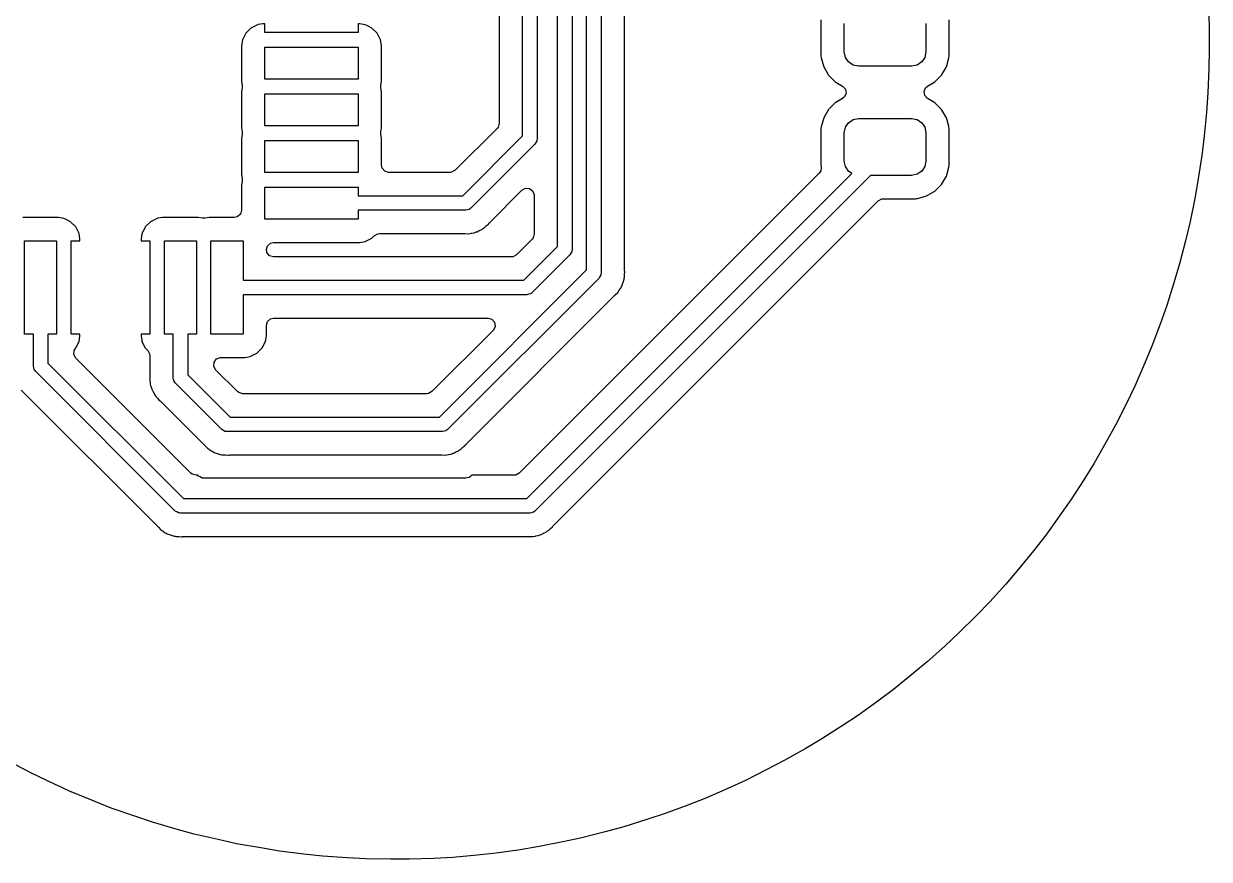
# Model space of a CAD drawing. Extents: x 87.2 to 118.3, y -109.7 to -81.7.
# Drawn here: x 97.91 to 118.27, y -109.67 to -95.32 of the extents above; entities that cross this region are included whole.
import ezdxf

# ---------------------------------------------------------------- set-up
doc = ezdxf.new("R2010")
doc.units = 0
doc.layers.add('BLACK', color=7, linetype='CONTINUOUS')

msp = doc.modelspace()

# ---------------------------------------------------------------- linework, layer by layer
at = {"layer": 'BLACK', "linetype": 'CONTINUOUS'}
for p, q in [((106.475, -97.248224), (106.475, -91.76)), ((106.725, -91.811776), (106.725, -97.3)), ((106.0745, -91.81558), (106.0745, -97.030968)), ((107.075, -99.148224), (107.075, -92.43)), ((107.325, -92.481776), (107.325, -99.2)), ((107.575, -99.548223), (107.575, -93.2)), ((107.825, -93.251776), (107.825, -99.6)), ((108.2255, -99.544419), (108.2255, -93.46903)), ((118.250391, -95.011326), (118.263092, -95.352115)), ((111.5995, -95.253694), (111.5995, -95.871306)), ((113.8005, -95.871304), (113.8005, -95.253696)), ((101.811652, -95.396954), (101.721954, -95.486652)), ((101.811657, -95.396951), (101.811652, -95.396954)), ((101.811658, -95.39695), (101.811657, -95.396951)), ((101.924696, -95.339354), (101.811658, -95.39695)), ((101.937519, -95.337323), (101.924696, -95.339354)), ((102.015325, -95.325), (101.937519, -95.337323)), ((102.05, -95.325), (102.015325, -95.325)), ((102.05, -95.475), (102.05, -95.325)), ((103.65, -95.475), (102.05, -95.475)), ((103.681524, -95.3245), (103.65, -95.3245)), ((103.65, -95.3245), (103.65, -95.475)), ((103.775301, -95.339352), (103.681524, -95.3245)), ((103.800349, -95.352115), (103.775301, -95.339352)), ((103.888342, -95.39695), (103.800349, -95.352115)), ((103.888344, -95.396952), (103.888342, -95.39695)), ((103.888347, -95.396954), (103.888344, -95.396952)), ((103.978045, -95.486652), (103.888347, -95.396954)), ((112, -95.80625), (112, -95.31875)), ((113.4, -95.31875), (113.4, -95.80625)), ((118.263092, -95.352115), (118.267306, -95.757456)), ((101.664352, -95.599698), (101.6495, -95.693475)), ((101.711828, -95.506524), (101.664352, -95.599698)), ((101.72195, -95.486658), (101.711828, -95.506524)), ((101.721951, -95.486657), (101.72195, -95.486658)), ((101.721954, -95.486652), (101.721951, -95.486657)), ((103.978046, -95.486654), (103.978045, -95.486652)), ((103.97805, -95.486658), (103.978046, -95.486654)), ((104.035646, -95.599696), (103.97805, -95.486658)), ((104.050499, -95.693482), (104.035646, -95.599696)), ((101.6495, -95.693475), (101.6495, -96.306518)), ((102.05, -96.275), (102.05, -95.725)), ((102.05, -95.725), (103.65, -95.725)), ((103.65, -95.725), (103.65, -96.275)), ((104.0505, -96.306519), (104.050499, -95.693482)), ((111.5995, -95.871306), (111.602374, -95.907832)), ((112.018554, -95.899529), (112, -95.80625)), ((113.4, -95.80625), (113.381446, -95.899529)), ((113.797625, -95.907834), (113.8005, -95.871304)), ((118.267306, -95.757456), (118.261696, -96.09841)), ((111.602374, -95.907832), (111.602375, -95.907838)), ((111.602375, -95.907838), (111.647786, -96.064141)), ((111.647786, -96.064141), (111.647787, -96.064144)), ((111.647787, -96.064144), (111.647788, -96.064146)), ((111.647788, -96.064146), (111.730647, -96.204253)), ((112.071393, -95.978607), (112.018554, -95.899529)), ((112.150471, -96.031446), (112.071393, -95.978607)), ((112.24375, -96.05), (112.150471, -96.031446)), ((113.15625, -96.05), (112.24375, -96.05)), ((113.249529, -96.031446), (113.15625, -96.05)), ((113.328607, -95.978607), (113.249529, -96.031446)), ((113.381446, -95.899529), (113.328607, -95.978607)), ((113.669353, -96.204253), (113.752212, -96.064146)), ((113.752212, -96.064146), (113.797625, -95.907834)), ((103.65, -96.275), (102.05, -96.275)), ((111.730647, -96.204253), (111.730649, -96.204255)), ((111.730649, -96.204255), (111.730651, -96.204258)), ((111.730651, -96.204258), (111.845741, -96.319348)), ((113.554253, -96.319353), (113.669353, -96.204253)), ((118.261696, -96.09841), (118.244345, -96.503435)), ((101.6495, -96.306518), (101.661233, -96.380602)), ((101.661233, -96.419393), (101.6495, -96.49348)), ((101.6495, -96.49348), (101.6495, -97.106518)), ((101.661233, -96.380602), (101.661233, -96.419393)), ((104.038766, -96.380602), (104.0505, -96.306519)), ((104.038766, -96.419397), (104.038766, -96.380602)), ((104.050499, -96.493477), (104.038766, -96.419397)), ((104.050499, -96.49348), (104.050499, -96.493477)), ((104.050499, -96.493482), (104.050499, -96.49348)), ((104.0505, -97.106519), (104.050499, -96.493482)), ((111.845741, -96.319348), (111.84575, -96.319355)), ((111.84575, -96.319355), (111.97073, -96.393268)), ((111.97073, -96.393268), (112.018414, -96.444337)), ((112.018414, -96.444337), (112.030917, -96.513079)), ((113.369082, -96.486921), (113.395727, -96.422332)), ((113.381586, -96.555663), (113.369082, -96.486921)), ((113.395727, -96.422332), (113.429269, -96.393268)), ((113.429269, -96.393268), (113.554253, -96.319353)), ((102.05, -97.075), (102.05, -96.525)), ((102.05, -96.525), (103.65, -96.525)), ((103.65, -96.525), (103.65, -97.075)), ((111.845741, -96.680651), (111.730651, -96.795741)), ((111.84575, -96.680644), (111.845741, -96.680651)), ((111.97073, -96.606732), (111.84575, -96.680644)), ((112.004272, -96.577668), (111.97073, -96.606732)), ((112.030917, -96.513079), (112.004272, -96.577668)), ((113.429268, -96.606731), (113.381586, -96.555663)), ((113.499323, -96.648162), (113.429268, -96.606731)), ((113.55425, -96.680645), (113.499323, -96.648162)), ((113.554258, -96.680651), (113.55425, -96.680645)), ((113.669348, -96.795741), (113.554258, -96.680651)), ((118.244345, -96.503435), (118.22044, -96.843584)), ((111.730645, -96.79575), (111.647787, -96.935855)), ((111.730651, -96.795741), (111.730645, -96.79575)), ((113.66935, -96.795744), (113.669348, -96.795741)), ((113.669353, -96.795747), (113.66935, -96.795744)), ((113.752212, -96.935854), (113.669353, -96.795747)), ((118.22044, -96.843584), (118.18157, -97.247125)), ((101.6495, -97.106518), (101.661233, -97.180602)), ((103.65, -97.075), (102.05, -97.075)), ((104.038766, -97.180602), (104.0505, -97.106519)), ((106.054815, -97.098007), (106.038181, -97.118649)), ((106.0745, -97.030968), (106.054815, -97.098007)), ((111.602374, -97.092167), (111.5995, -97.128694)), ((111.602375, -97.092161), (111.602374, -97.092167)), ((111.647786, -96.935858), (111.602375, -97.092161)), ((111.647787, -96.935855), (111.647786, -96.935858)), ((112, -97.19375), (112.018554, -97.100471)), ((112.018554, -97.100471), (112.071393, -97.021393)), ((112.071393, -97.021393), (112.150471, -96.968554)), ((112.150471, -96.968554), (112.24375, -96.95)), ((112.24375, -96.95), (113.15625, -96.95)), ((113.15625, -96.95), (113.249529, -96.968554)), ((113.249529, -96.968554), (113.328607, -97.021393)), ((113.328607, -97.021393), (113.381446, -97.100471)), ((113.381446, -97.100471), (113.4, -97.19375)), ((113.752212, -96.935855), (113.752212, -96.935854)), ((113.752213, -96.935858), (113.752212, -96.935855)), ((113.794767, -97.08233), (113.752213, -96.935858)), ((113.797625, -97.092166), (113.794767, -97.08233)), ((113.8005, -97.128696), (113.797625, -97.092166)), ((101.661233, -97.219393), (101.6495, -97.29348)), ((101.6495, -97.29348), (101.6495, -97.906518)), ((101.661233, -97.180602), (101.661233, -97.219393)), ((104.038766, -97.219397), (104.038766, -97.180602)), ((104.050499, -97.293477), (104.038766, -97.219397)), ((104.0505, -97.7505), (104.050499, -97.293477)), ((106.038181, -97.118649), (105.31865, -97.838181)), ((105.448224, -98.275), (106.475, -97.248224)), ((106.725, -97.3), (106.721823, -97.322093)), ((111.5995, -97.128694), (111.5995, -97.746306)), ((112, -97.68125), (112, -97.19375)), ((113.4, -97.19375), (113.4, -97.68125)), ((113.8005, -97.746304), (113.8005, -97.128696)), ((118.18157, -97.247125), (118.139447, -97.585452)), ((102.05, -97.875), (102.05, -97.325)), ((102.05, -97.325), (103.65, -97.325)), ((103.65, -97.325), (103.65, -97.875)), ((106.688388, -97.388388), (105.588388, -98.488388)), ((106.703209, -97.361244), (106.688388, -97.388388)), ((106.719937, -97.335217), (106.703209, -97.361244)), ((106.720835, -97.328967), (106.719937, -97.335217)), ((106.722144, -97.326571), (106.720835, -97.328967)), ((106.721823, -97.322093), (106.722144, -97.326571)), ((112.018554, -97.774529), (112, -97.68125)), ((113.4, -97.68125), (113.381446, -97.774529)), ((118.139447, -97.585452), (118.079157, -97.986427)), ((101.6495, -97.906518), (101.661233, -97.980602)), ((103.65, -97.875), (102.05, -97.875)), ((104.061706, -97.802011), (104.0505, -97.7505)), ((104.107461, -97.854815), (104.061706, -97.802011)), ((104.1745, -97.8745), (104.107461, -97.854815)), ((105.230969, -97.8745), (104.1745, -97.8745)), ((105.257327, -97.871666), (105.230969, -97.8745)), ((105.31865, -97.838181), (105.257327, -97.871666)), ((111.567449, -97.889379), (106.41865, -103.038181)), ((106.548224, -103.475), (112.130273, -97.892949)), ((111.594417, -97.848938), (111.567449, -97.889379)), ((111.600714, -97.789319), (111.594417, -97.848938)), ((111.5995, -97.746306), (111.602872, -97.78915)), ((111.602872, -97.78915), (111.600714, -97.789319)), ((112.071393, -97.853607), (112.018554, -97.774529)), ((112.130273, -97.892949), (112.071393, -97.853607)), ((113.249529, -97.906446), (113.15625, -97.925)), ((113.328607, -97.853607), (113.249529, -97.906446)), ((113.381446, -97.774529), (113.328607, -97.853607)), ((113.752212, -97.939146), (113.797625, -97.782834)), ((113.797625, -97.782834), (113.8005, -97.746304)), ((101.661233, -98.019393), (101.6495, -98.09348)), ((101.6495, -98.09348), (101.6495, -98.5255)), ((101.661233, -97.980602), (101.661233, -98.019393)), ((102.05, -98.675), (102.05, -98.125)), ((102.05, -98.125), (103.65, -98.125)), ((103.65, -98.125), (103.65, -98.275)), ((112.451777, -97.925), (106.688388, -103.688388)), ((113.15625, -97.925), (112.451777, -97.925)), ((113.554253, -98.194353), (113.669353, -98.079253)), ((113.669353, -98.079253), (113.752212, -97.939146)), ((118.079157, -97.986427), (118.018945, -98.321938)), ((103.65, -98.275), (105.448224, -98.275)), ((105.910881, -98.732287), (106.462819, -98.18035)), ((106.462819, -98.18035), (106.524142, -98.146865)), ((106.524142, -98.146865), (106.593834, -98.151849)), ((106.593834, -98.151849), (106.649767, -98.193721)), ((106.649767, -98.193721), (106.674184, -98.259185)), ((106.674184, -98.259185), (106.6745, -98.268031)), ((106.6745, -98.268031), (106.6745, -98.930968)), ((112.581351, -98.361819), (112.642674, -98.328334)), ((112.642674, -98.328334), (112.669032, -98.3255)), ((112.669032, -98.3255), (113.221306, -98.3255)), ((113.221306, -98.3255), (113.239569, -98.324062)), ((113.239569, -98.324062), (113.257834, -98.322625)), ((113.257834, -98.322625), (113.257836, -98.322624)), ((113.257836, -98.322624), (113.257838, -98.322624)), ((113.257838, -98.322624), (113.299055, -98.310648)), ((113.299055, -98.310648), (113.414146, -98.277212)), ((113.414146, -98.277212), (113.554253, -98.194353)), ((118.018945, -98.321938), (117.937401, -98.719201)), ((101.6495, -98.5255), (101.629815, -98.592539)), ((105.5, -98.525), (103.65, -98.525)), ((103.65, -98.525), (103.65, -98.675)), ((105.529677, -98.516285), (105.5, -98.525)), ((105.559906, -98.50971), (105.529677, -98.516285)), ((105.56496, -98.505926), (105.559906, -98.50971)), ((105.56758, -98.505157), (105.56496, -98.505926)), ((105.570519, -98.501764), (105.56758, -98.505157)), ((105.588388, -98.488388), (105.570519, -98.501764)), ((107.010881, -103.932287), (112.581351, -98.361819)), ((98.506524, -98.6495), (97.893481, -98.6495)), ((98.600301, -98.664352), (98.506524, -98.6495)), ((98.636517, -98.682805), (98.600301, -98.664352)), ((98.713342, -98.72195), (98.636517, -98.682805)), ((98.713344, -98.721952), (98.713342, -98.72195)), ((98.713347, -98.721954), (98.713344, -98.721952)), ((98.803045, -98.811652), (98.713347, -98.721954)), ((100.086652, -98.721954), (99.996954, -98.811652)), ((100.086657, -98.721951), (100.086652, -98.721954)), ((100.086658, -98.72195), (100.086657, -98.721951)), ((100.199696, -98.664354), (100.086658, -98.72195)), ((100.212519, -98.662323), (100.199696, -98.664354)), ((100.293482, -98.6495), (100.212519, -98.662323)), ((100.906519, -98.6495), (100.293482, -98.6495)), ((100.980605, -98.661233), (100.906519, -98.6495)), ((101.019396, -98.661233), (100.980605, -98.661233)), ((101.093481, -98.6495), (101.019396, -98.661233)), ((101.5255, -98.6495), (101.093481, -98.6495)), ((101.577011, -98.638294), (101.5255, -98.6495)), ((101.629815, -98.592539), (101.577011, -98.638294)), ((103.65, -98.675), (102.05, -98.675)), ((105.897264, -98.748453), (105.910881, -98.732287)), ((117.937401, -98.719201), (117.859289, -99.050897)), ((98.803046, -98.811654), (98.803045, -98.811652)), ((98.80305, -98.811658), (98.803046, -98.811654)), ((98.860646, -98.924696), (98.80305, -98.811658)), ((98.875, -99.015331), (98.860646, -98.924696)), ((99.939352, -98.924698), (99.9245, -99.018475)), ((99.987192, -98.83081), (99.939352, -98.924698)), ((99.99695, -98.811658), (99.987192, -98.83081)), ((99.996951, -98.811657), (99.99695, -98.811658)), ((99.996954, -98.811652), (99.996951, -98.811657)), ((103.929572, -98.96182), (103.990895, -98.928334)), ((103.990895, -98.928334), (104.017254, -98.9255)), ((104.017254, -98.9255), (105.491016, -98.9255)), ((105.491016, -98.9255), (105.554245, -98.92766)), ((105.554245, -98.92766), (105.595169, -98.917686)), ((105.595169, -98.917686), (105.601368, -98.916507)), ((105.601368, -98.916507), (105.643111, -98.910771)), ((105.643111, -98.910771), (105.658386, -98.904135)), ((105.658386, -98.904135), (105.678421, -98.897397)), ((105.678421, -98.897397), (105.694594, -98.893457)), ((105.694594, -98.893457), (105.731316, -98.872808)), ((105.731316, -98.872808), (105.736955, -98.870007)), ((105.736955, -98.870007), (105.775609, -98.853219)), ((105.775609, -98.853219), (105.788528, -98.842707)), ((105.788528, -98.842707), (105.805997, -98.830818)), ((105.805997, -98.830818), (105.820512, -98.822658)), ((105.820512, -98.822658), (105.850298, -98.79287)), ((105.850298, -98.79287), (105.854999, -98.788628)), ((105.854999, -98.788628), (105.887665, -98.762054)), ((105.887665, -98.762054), (105.897264, -98.748453)), ((106.6745, -98.930968), (106.654815, -98.998007)), ((97.925, -100.65), (97.925, -99.05)), ((97.925, -99.05), (98.475, -99.05)), ((98.475, -99.05), (98.475, -100.65)), ((98.725, -100.65), (98.725, -99.05)), ((98.725, -99.05), (98.875, -99.05)), ((98.875, -99.05), (98.875, -99.015331)), ((99.9245, -99.018475), (99.9245, -99.05)), ((99.9245, -99.05), (100.075, -99.05)), ((100.075, -99.05), (100.075, -100.65)), ((100.325, -100.65), (100.325, -99.05)), ((100.325, -99.05), (100.875, -99.05)), ((100.875, -99.05), (100.875, -100.65)), ((101.125, -100.65), (101.125, -99.05)), ((101.125, -99.05), (101.675, -99.05)), ((101.675, -99.05), (101.675, -99.725)), ((102.075499, -99.199499), (102.095184, -99.13246)), ((102.095184, -99.13246), (102.147988, -99.086705)), ((102.147988, -99.086705), (102.199499, -99.075499)), ((102.199499, -99.075499), (103.681517, -99.075499)), ((103.681517, -99.075499), (103.681518, -99.075499)), ((103.681518, -99.075499), (103.775304, -99.060646)), ((103.775304, -99.060646), (103.888342, -99.00305)), ((103.888342, -99.00305), (103.929572, -98.96182)), ((106.638181, -99.018649), (106.36865, -99.288181)), ((106.654815, -98.998007), (106.638181, -99.018649)), ((117.859289, -99.050897), (117.756695, -99.443396)), ((102.075499, -99.2005), (102.075499, -99.199499)), ((102.086705, -99.252011), (102.075499, -99.2005)), ((102.13246, -99.304815), (102.086705, -99.252011)), ((102.199499, -99.3245), (102.13246, -99.304815)), ((106.280969, -99.3245), (102.199499, -99.3245)), ((106.307327, -99.321666), (106.280969, -99.3245)), ((106.36865, -99.288181), (106.307327, -99.321666)), ((106.498224, -99.725), (107.075, -99.148224)), ((107.288388, -99.288388), (106.638388, -99.938388)), ((107.303209, -99.261244), (107.288388, -99.288388)), ((107.319937, -99.235217), (107.303209, -99.261244)), ((107.320835, -99.228967), (107.319937, -99.235217)), ((107.322144, -99.226571), (107.320835, -99.228967)), ((107.325, -99.2), (107.321823, -99.222093)), ((107.321823, -99.222093), (107.322144, -99.226571)), ((105.048224, -102.075), (107.575, -99.548223)), ((108.227303, -99.565487), (108.2255, -99.544419)), ((117.756695, -99.443396), (117.660931, -99.770284)), ((101.675, -99.725), (106.498224, -99.725)), ((107.788388, -99.688389), (105.188388, -102.288388)), ((107.803208, -99.661246), (107.788388, -99.688389)), ((107.819937, -99.635217), (107.803208, -99.661246)), ((107.820835, -99.628964), (107.819937, -99.635217)), ((107.822143, -99.626571), (107.820835, -99.628964)), ((107.825, -99.6), (107.821823, -99.622097)), ((107.821823, -99.622097), (107.822143, -99.626571)), ((108.199903, -99.764779), (108.215359, -99.725589)), ((108.215359, -99.725589), (108.217061, -99.709022)), ((108.217061, -99.709022), (108.221006, -99.688264)), ((108.221006, -99.688264), (108.2255, -99.672228)), ((108.2255, -99.630119), (108.225825, -99.623775)), ((108.2255, -99.672228), (108.2255, -99.630119)), ((108.225825, -99.623775), (108.230131, -99.58189)), ((108.230131, -99.58189), (108.227303, -99.565487)), ((106.61496, -99.955926), (106.609906, -99.95971)), ((106.61758, -99.955157), (106.61496, -99.955926)), ((106.620519, -99.951764), (106.61758, -99.955157)), ((106.638388, -99.938388), (106.620519, -99.951764)), ((108.065228, -99.97794), (108.111469, -99.934755)), ((108.111469, -99.934755), (108.133353, -99.898766)), ((108.133353, -99.898766), (108.136914, -99.893534)), ((108.136914, -99.893534), (108.162364, -99.859975)), ((108.162364, -99.859975), (108.168473, -99.844482)), ((108.168473, -99.844482), (108.177876, -99.825551)), ((108.177876, -99.825551), (108.186526, -99.811328)), ((108.186526, -99.811328), (108.197888, -99.77077)), ((108.197888, -99.77077), (108.199903, -99.764779)), ((117.660931, -99.770284), (117.537572, -100.156879)), ((106.55, -99.975), (101.675, -99.975)), ((101.675, -99.975), (101.675, -100.65)), ((105.510881, -102.532287), (108.065228, -99.97794)), ((106.579677, -99.966285), (106.55, -99.975)), ((106.609906, -99.95971), (106.579677, -99.966285)), ((117.537572, -100.156879), (117.424437, -100.478046)), ((102.0755, -100.4995), (102.095185, -100.432461)), ((102.0755, -100.681524), (102.0755, -100.4995)), ((102.095185, -100.432461), (102.147989, -100.386706)), ((102.147989, -100.386706), (102.1995, -100.3755)), ((102.1995, -100.3755), (105.881969, -100.3755)), ((105.881969, -100.3755), (105.949008, -100.395185)), ((105.949008, -100.395185), (105.994763, -100.447989)), ((106.004707, -100.517147), (105.975682, -100.580703)), ((105.994763, -100.447989), (106.004707, -100.517147)), ((117.424437, -100.478046), (117.28064, -100.857664)), ((98.075, -100.65), (97.925, -100.65)), ((98.075, -101.2), (98.075, -100.65)), ((98.475, -100.65), (98.325, -100.65)), ((98.325, -100.65), (98.325, -101.148223)), ((98.875, -100.65), (98.725, -100.65)), ((98.860647, -100.775301), (98.875, -100.684674)), ((98.875, -100.684674), (98.875, -100.65)), ((100.075, -100.65), (99.9245, -100.65)), ((99.9245, -100.65), (99.9245, -100.681517)), ((99.9245, -100.681517), (99.935292, -100.749657)), ((99.935292, -100.749657), (99.939354, -100.775304)), ((100.475, -100.65), (100.325, -100.65)), ((100.475, -101.4), (100.475, -100.65)), ((100.875, -100.65), (100.725, -100.65)), ((100.725, -100.65), (100.725, -101.348224)), ((101.675, -100.65), (101.125, -100.65)), ((102.060647, -100.775301), (102.0755, -100.681524)), ((105.96965, -100.587181), (104.91865, -101.638181)), ((105.975682, -100.580703), (105.96965, -100.587181)), ((98.771476, -101.000469), (98.77646, -100.930777)), ((98.77646, -100.930777), (98.79823, -100.896908)), ((98.797311, -100.896241), (98.803042, -100.888349)), ((98.79823, -100.896908), (98.797311, -100.896241)), ((98.803042, -100.888349), (98.80305, -100.888342)), ((98.80305, -100.888342), (98.860646, -100.775304)), ((98.860646, -100.775302), (98.860647, -100.775301)), ((98.860646, -100.775304), (98.860646, -100.775302)), ((99.939354, -100.775304), (99.99695, -100.888342)), ((99.99695, -100.888342), (99.996952, -100.888344)), ((99.996952, -100.888344), (99.996953, -100.888346)), ((99.996953, -100.888346), (100.03818, -100.929572)), ((100.03818, -100.929572), (100.071666, -100.990895)), ((101.913342, -100.97805), (102.00305, -100.888342)), ((102.00305, -100.888342), (102.060646, -100.775304)), ((102.060646, -100.775302), (102.060647, -100.775301)), ((102.060646, -100.775304), (102.060646, -100.775302)), ((117.28064, -100.857664), (117.150488, -101.172149)), ((98.325, -101.148223), (100.651777, -103.475)), ((98.804961, -101.061792), (98.771476, -101.000469)), ((100.78135, -103.038181), (98.804961, -101.061792)), ((100.071666, -100.990895), (100.0745, -101.017254)), ((100.0745, -101.017254), (100.0745, -101.391016)), ((101.171865, -101.200857), (101.176849, -101.131165)), ((101.176849, -101.131165), (101.218721, -101.075232)), ((101.218721, -101.075232), (101.284185, -101.050815)), ((101.284185, -101.050815), (101.293031, -101.050499)), ((101.293031, -101.050499), (101.706517, -101.050499)), ((101.706517, -101.050499), (101.706518, -101.050499)), ((101.706518, -101.050499), (101.800304, -101.035646)), ((101.800304, -101.035646), (101.913342, -100.97805)), ((117.150488, -101.172149), (116.986647, -101.543712)), ((98.083714, -101.229677), (98.075, -101.2)), ((98.09029, -101.259906), (98.083714, -101.229677)), ((98.094073, -101.26496), (98.09029, -101.259906)), ((98.094843, -101.26758), (98.094073, -101.26496)), ((98.098235, -101.270519), (98.094843, -101.26758)), ((98.111612, -101.288388), (98.098235, -101.270519)), ((100.511612, -103.688389), (98.111612, -101.288388)), ((100.725, -101.348224), (101.451776, -102.075)), ((101.20535, -101.26218), (101.171865, -101.200857)), ((101.581351, -101.638181), (101.20535, -101.26218)), ((100.07303, -101.434063), (100.07234, -101.45425)), ((100.07234, -101.45425), (100.082308, -101.495153)), ((100.0745, -101.391016), (100.07303, -101.434063)), ((100.082308, -101.495153), (100.083494, -101.501394)), ((100.083494, -101.501394), (100.089228, -101.543109)), ((100.089228, -101.543109), (100.095864, -101.558387)), ((100.095864, -101.558387), (100.102602, -101.578424)), ((100.102602, -101.578424), (100.106542, -101.594593)), ((100.483714, -101.429677), (100.475, -101.4)), ((100.49029, -101.459906), (100.483714, -101.429677)), ((100.494073, -101.46496), (100.49029, -101.459906)), ((100.494843, -101.46758), (100.494073, -101.46496)), ((100.498235, -101.470519), (100.494843, -101.46758)), ((100.511612, -101.488388), (100.498235, -101.470519)), ((101.311612, -102.288388), (100.511612, -101.488388)), ((116.986647, -101.543712), (116.839855, -101.850644)), ((97.867715, -101.610885), (100.222073, -103.965243)), ((100.106542, -101.594593), (100.106543, -101.594594)), ((100.106543, -101.594594), (100.127175, -101.631289)), ((100.127175, -101.631289), (100.13, -101.636977)), ((100.13, -101.636977), (100.146782, -101.675611)), ((100.146782, -101.675611), (100.157283, -101.688518)), ((100.157283, -101.688518), (100.169183, -101.706001)), ((100.169183, -101.706001), (100.177342, -101.720512)), ((100.177342, -101.720512), (100.207115, -101.750285)), ((100.207115, -101.750285), (100.211372, -101.755002)), ((100.211372, -101.755002), (100.237946, -101.787665)), ((100.237946, -101.787665), (100.251544, -101.797264)), ((101.601993, -101.654815), (101.581351, -101.638181)), ((101.669032, -101.6745), (101.601993, -101.654815)), ((104.830969, -101.6745), (101.669032, -101.6745)), ((104.857327, -101.671666), (104.830969, -101.6745)), ((104.91865, -101.638181), (104.857327, -101.671666)), ((100.251544, -101.797264), (100.267715, -101.810885)), ((100.267715, -101.810885), (101.022073, -102.565243)), ((116.839855, -101.850644), (116.656424, -102.213082)), ((101.451776, -102.075), (105.048224, -102.075)), ((101.338755, -102.303209), (101.311612, -102.288388)), ((101.364783, -102.319937), (101.338755, -102.303209)), ((101.371032, -102.320835), (101.364783, -102.319937)), ((101.373429, -102.322144), (101.371032, -102.320835)), ((101.377906, -102.321823), (101.373429, -102.322144)), ((101.4, -102.325), (101.377906, -102.321823)), ((105.1, -102.325), (101.4, -102.325)), ((105.129677, -102.316285), (105.1, -102.325)), ((105.159906, -102.30971), (105.129677, -102.316285)), ((105.16496, -102.305926), (105.159906, -102.30971)), ((105.16758, -102.305157), (105.16496, -102.305926)), ((105.170519, -102.301764), (105.16758, -102.305157)), ((105.188388, -102.288388), (105.170519, -102.301764)), ((116.656424, -102.213082), (116.493455, -102.511534)), ((101.022073, -102.565243), (101.065245, -102.611469)), ((105.420512, -102.622658), (105.450298, -102.59287)), ((105.450298, -102.59287), (105.454999, -102.588628)), ((105.454999, -102.588628), (105.487665, -102.562054)), ((105.487665, -102.562054), (105.497264, -102.548453)), ((105.497264, -102.548453), (105.510881, -102.532287)), ((116.493455, -102.511534), (116.290887, -102.863909)), ((101.065245, -102.611469), (101.10122, -102.633346)), ((101.10122, -102.633346), (101.106454, -102.636907)), ((101.106454, -102.636907), (101.140025, -102.662365)), ((101.140025, -102.662365), (101.140028, -102.662366)), ((101.140028, -102.662366), (101.140028, -102.662367)), ((101.140028, -102.662367), (101.155509, -102.668471)), ((101.155509, -102.668471), (101.174451, -102.677878)), ((101.174451, -102.677878), (101.188672, -102.686526)), ((101.188672, -102.686526), (101.229208, -102.697883)), ((101.229208, -102.697883), (101.235223, -102.699905)), ((101.235223, -102.699905), (101.274411, -102.715359)), ((101.274411, -102.715359), (101.280067, -102.71594)), ((101.280067, -102.71594), (101.290968, -102.717061)), ((101.290968, -102.717061), (101.311746, -102.721009)), ((101.311746, -102.721009), (101.327772, -102.7255)), ((101.327772, -102.7255), (101.36988, -102.7255)), ((101.36988, -102.7255), (101.376221, -102.725824)), ((101.376221, -102.725824), (101.41811, -102.730131)), ((101.41811, -102.730131), (101.434514, -102.727302)), ((101.434514, -102.727302), (101.45558, -102.7255)), ((101.45558, -102.7255), (105.091016, -102.7255)), ((105.091016, -102.7255), (105.154245, -102.72766)), ((105.154245, -102.72766), (105.195169, -102.717686)), ((105.195169, -102.717686), (105.201368, -102.716507)), ((105.201368, -102.716507), (105.243111, -102.710771)), ((105.243111, -102.710771), (105.258386, -102.704135)), ((105.258386, -102.704135), (105.278421, -102.697397)), ((105.278421, -102.697397), (105.294594, -102.693457)), ((105.294594, -102.693457), (105.331316, -102.672808)), ((105.331316, -102.672808), (105.336955, -102.670007)), ((105.336955, -102.670007), (105.375609, -102.653219)), ((105.375609, -102.653219), (105.388528, -102.642707)), ((105.388528, -102.642707), (105.405997, -102.630818)), ((105.405997, -102.630818), (105.420512, -102.622658)), ((116.290887, -102.863909), (116.112288, -103.15293)), ((100.801992, -103.054815), (100.78135, -103.038181)), ((100.869031, -103.0745), (100.801992, -103.054815)), ((100.897724, -103.0745), (100.869031, -103.0745)), ((100.911612, -103.088388), (100.897724, -103.0745)), ((100.93875, -103.103206), (100.911612, -103.088388)), ((100.964783, -103.119937), (100.93875, -103.103206)), ((100.971035, -103.120835), (100.964783, -103.119937)), ((100.973429, -103.122143), (100.971035, -103.120835)), ((100.977902, -103.121823), (100.973429, -103.122143)), ((101, -103.125), (100.977902, -103.121823)), ((105.5, -103.125), (101, -103.125)), ((105.529677, -103.116285), (105.5, -103.125)), ((105.559906, -103.10971), (105.529677, -103.116285)), ((105.56496, -103.105926), (105.559906, -103.10971)), ((105.56758, -103.105157), (105.56496, -103.105926)), ((105.570519, -103.101764), (105.56758, -103.105157)), ((105.588388, -103.088388), (105.570519, -103.101764)), ((105.602276, -103.0745), (105.588388, -103.088388)), ((106.330969, -103.0745), (105.602276, -103.0745)), ((106.357327, -103.071666), (106.330969, -103.0745)), ((106.41865, -103.038181), (106.357327, -103.071666)), ((116.112288, -103.15293), (115.891116, -103.494262)), ((100.651777, -103.475), (106.548224, -103.475)), ((115.891116, -103.494262), (115.697397, -103.773083)), ((100.53876, -103.703213), (100.511612, -103.688389)), ((100.564783, -103.719937), (100.53876, -103.703213)), ((100.571032, -103.720835), (100.564783, -103.719937)), ((100.573429, -103.722144), (100.571032, -103.720835)), ((100.577906, -103.721823), (100.573429, -103.722144)), ((100.6, -103.725), (100.577906, -103.721823)), ((106.6, -103.725), (100.6, -103.725)), ((106.629677, -103.716285), (106.6, -103.725)), ((106.659906, -103.70971), (106.629677, -103.716285)), ((106.66496, -103.705926), (106.659906, -103.70971)), ((106.66758, -103.705157), (106.66496, -103.705926)), ((106.670519, -103.701764), (106.66758, -103.705157)), ((106.688388, -103.688388), (106.670519, -103.701764)), ((115.697397, -103.773083), (115.45824, -104.102366)), ((100.222073, -103.965243), (100.265245, -104.011469)), ((100.265245, -104.011469), (100.283645, -104.022658)), ((100.283645, -104.022658), (100.301213, -104.033342)), ((106.905997, -104.030818), (106.920512, -104.022658)), ((106.920512, -104.022658), (106.950298, -103.99287)), ((106.950298, -103.99287), (106.954999, -103.988628)), ((106.954999, -103.988628), (106.987665, -103.962054)), ((106.987665, -103.962054), (106.997264, -103.948453)), ((106.997264, -103.948453), (107.010881, -103.932287)), ((100.301213, -104.033342), (100.306463, -104.036914)), ((100.306463, -104.036914), (100.340025, -104.062365)), ((100.340025, -104.062365), (100.355525, -104.068477)), ((100.355525, -104.068477), (100.374453, -104.077879)), ((100.374453, -104.077879), (100.388672, -104.086526)), ((100.388672, -104.086526), (100.429213, -104.097885)), ((100.429213, -104.097885), (100.435224, -104.099907)), ((100.435224, -104.099907), (100.44146, -104.102366)), ((100.44146, -104.102366), (100.474411, -104.11536)), ((100.474411, -104.11536), (100.479314, -104.115864)), ((100.479314, -104.115864), (100.490975, -104.117063)), ((100.490975, -104.117063), (100.511749, -104.121011)), ((100.511749, -104.121011), (100.522953, -104.12415)), ((100.522953, -104.12415), (100.527772, -104.1255)), ((100.527772, -104.1255), (100.56987, -104.1255)), ((100.56987, -104.1255), (100.576211, -104.125824)), ((100.576211, -104.125824), (100.61811, -104.130132)), ((100.61811, -104.130132), (100.628068, -104.128415)), ((100.628068, -104.128415), (100.634519, -104.127303)), ((100.634519, -104.127303), (100.655587, -104.1255)), ((100.655587, -104.1255), (106.591016, -104.1255)), ((106.591016, -104.1255), (106.654245, -104.12766)), ((106.654245, -104.12766), (106.695169, -104.117686)), ((106.695169, -104.117686), (106.701368, -104.116507)), ((106.701368, -104.116507), (106.743111, -104.110771)), ((106.743111, -104.110771), (106.758386, -104.104135)), ((106.758386, -104.104135), (106.778421, -104.097397)), ((106.778421, -104.097397), (106.794594, -104.093457)), ((106.794594, -104.093457), (106.831316, -104.072808)), ((106.831316, -104.072808), (106.836955, -104.070007)), ((106.836955, -104.070007), (106.875609, -104.053219)), ((106.875609, -104.053219), (106.888528, -104.042707)), ((106.888528, -104.042707), (106.905997, -104.030818)), ((115.45824, -104.102366), (115.249999, -104.37017)), ((115.249999, -104.37017), (114.993499, -104.686475)), ((114.993499, -104.686475), (114.77137, -104.9425)), ((114.77137, -104.9425), (114.498197, -105.244948)), ((114.498197, -105.244948), (114.262897, -105.488418)), ((114.262897, -105.488418), (113.973773, -105.77616)), ((113.973773, -105.77616), (113.726003, -106.006407)), ((113.726003, -106.006407), (113.421716, -106.278602)), ((113.421716, -106.278602), (113.16224, -106.49497)), ((113.16224, -106.49497), (112.843603, -106.75084)), ((112.843603, -106.75084), (112.573244, -106.952701)), ((112.573244, -106.952701), (112.241051, -107.191546)), ((112.241051, -107.191546), (111.960689, -107.378307)), ((111.960689, -107.378307), (111.615846, -107.599413)), ((111.615846, -107.599413), (111.326284, -107.770607)), ((111.326284, -107.770607), (110.969719, -107.973314)), ((98.042811, -108.190063), (97.770625, -108.046113)), ((110.969719, -107.973314), (110.671904, -108.128447)), ((98.045338, -108.191327), (98.042811, -108.190063)), ((98.436642, -108.375974), (98.045338, -108.191327)), ((110.671904, -108.128447), (110.304544, -108.312161)), ((98.552551, -108.429521), (98.436642, -108.375974)), ((98.719082, -108.506454), (98.552551, -108.429521)), ((98.721645, -108.507569), (98.719082, -108.506454)), ((99.119736, -108.670131), (98.721645, -108.507569)), ((109.99937, -108.450837), (109.622212, -108.614992)), ((110.304544, -108.312161), (109.99937, -108.450837)), ((99.412608, -108.786789), (99.119736, -108.670131)), ((109.622212, -108.614992), (109.310653, -108.736845)), ((99.817737, -108.927582), (99.412608, -108.786789)), ((108.924658, -108.880946), (108.607685, -108.985674)), ((109.310653, -108.736845), (108.924658, -108.880946)), ((100.118803, -109.029144), (99.817737, -108.927582)), ((100.52876, -109.147588), (100.118803, -109.029144)), ((108.213911, -109.109248), (107.892488, -109.196617)), ((108.607685, -108.985674), (108.213911, -109.109248)), ((100.836898, -109.233415), (100.52876, -109.147588)), ((101.250721, -109.329456), (100.836898, -109.233415)), ((107.491949, -109.299264), (107.167153, -109.369069)), ((107.892488, -109.196617), (107.491949, -109.299264)), ((101.564905, -109.399035), (101.250721, -109.329456)), ((101.981404, -109.472604), (101.564905, -109.399035)), ((102.30073, -109.525526), (101.981404, -109.472604)), ((102.718975, -109.576644), (102.30073, -109.525526)), ((106.433734, -109.502557), (106.022734, -109.562341)), ((106.760862, -109.450438), (106.433734, -109.502557)), ((107.167153, -109.369069), (106.760862, -109.450438)), ((103.042206, -109.612518), (102.718975, -109.576644)), ((103.46118, -109.641224), (103.042206, -109.612518)), ((103.787294, -109.659776), (103.46118, -109.641224)), ((104.205884, -109.666136), (103.787294, -109.659776)), ((104.533826, -109.66716), (104.205884, -109.666136)), ((104.950952, -109.651293), (104.533826, -109.66716)), ((105.279692, -109.634649), (104.950952, -109.651293)), ((105.694288, -109.596719), (105.279692, -109.634649)), ((106.022734, -109.562341), (105.694288, -109.596719))]:
    msp.add_line(p, q, dxfattribs=at)

doc.saveas('drawing.dxf')
